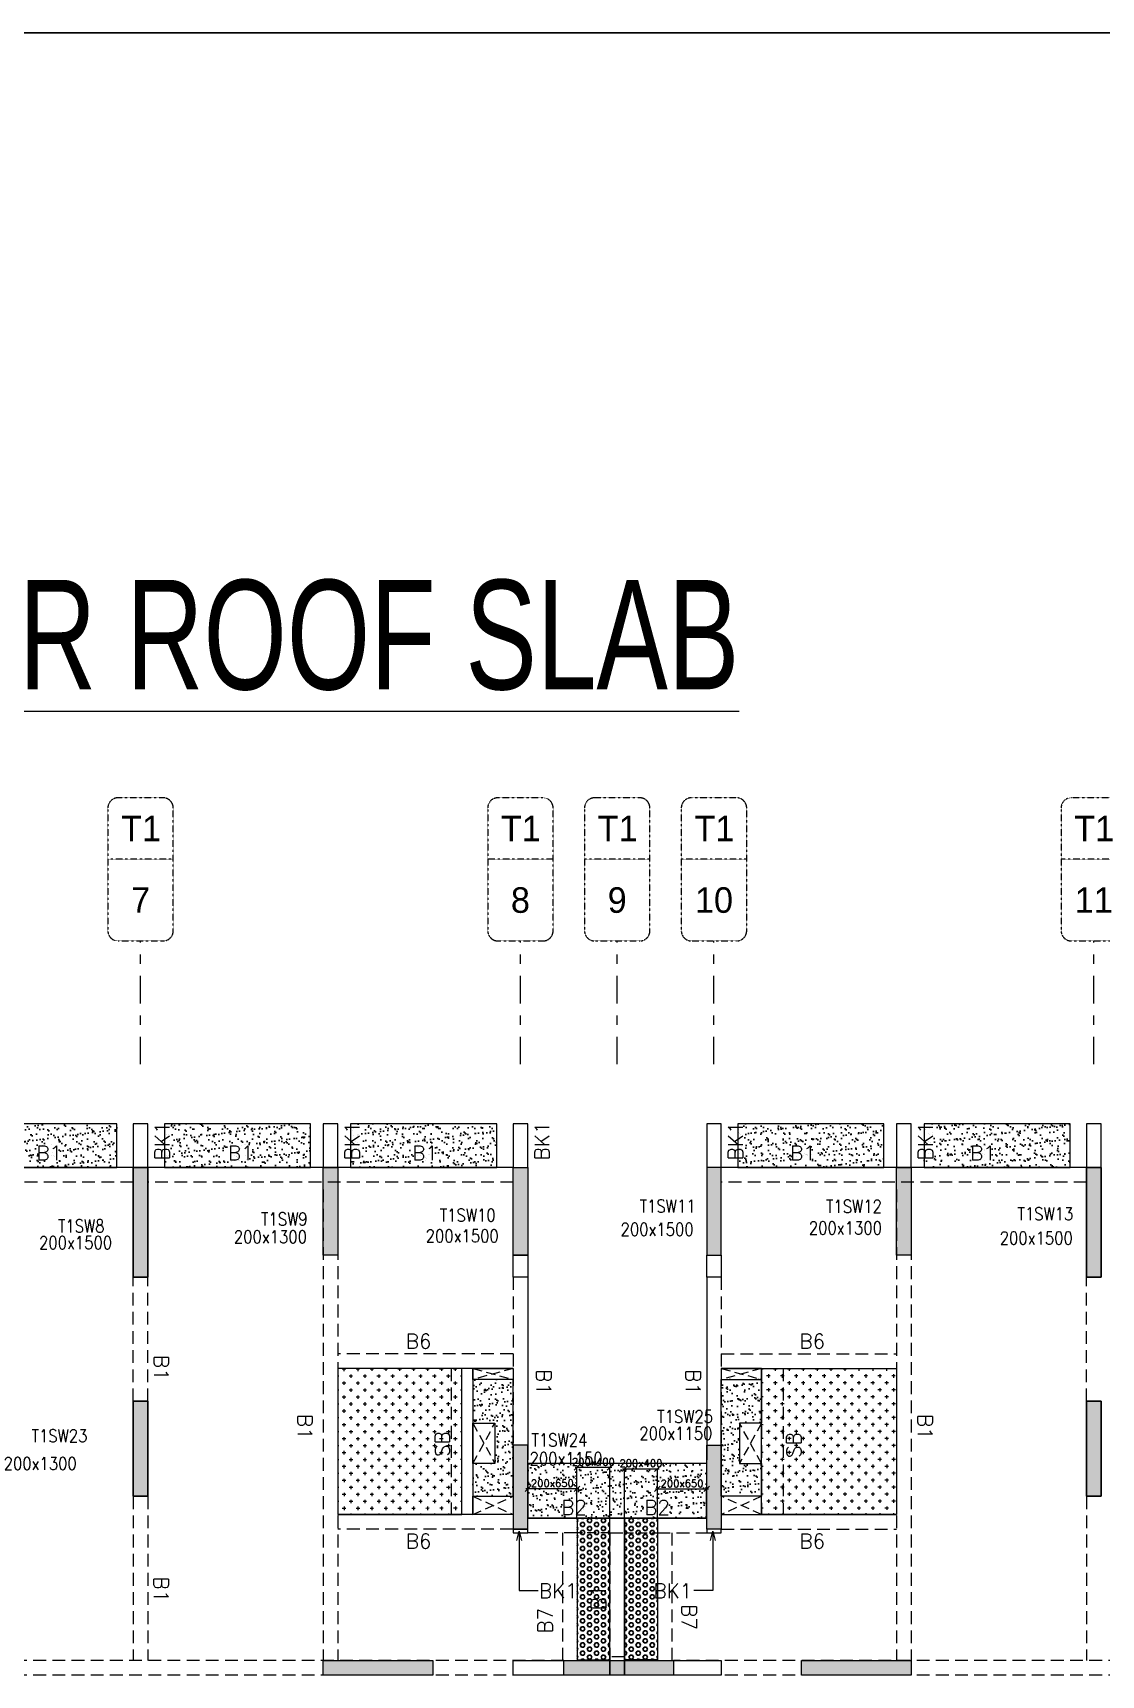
# Model space of a CAD drawing. Header units: millimetres. Extents: x 1078357 to 2594950, y -5122486 to -4636555.
# Drawn here: x 1247072 to 1261697, y -4659484 to -4636994 of the extents above; entities that cross this region are included whole.
import ezdxf
from ezdxf.enums import TextEntityAlignment as Align

# ---------------------------------------------------------------- set-up
doc = ezdxf.new("R2010")
doc.units = ezdxf.units.MM
doc.header["$PDMODE"] = 35
for name, pattern in [('CONTINOUS', [0]), ('DGN STYLE 7', [8.34, 3.75, -1.67, 1.25, -1.67]), ('HIDDEN', [0.375, 0.25, -0.125]), ('New Retail block$0$CONTINOUS', [0])]:
    doc.linetypes.add(name, pattern=pattern)
doc.layers.get('0').update_dxf_attribs({"lineweight": 0})
doc.layers.get('Defpoints').update_dxf_attribs({"lineweight": 0})
for name, color, linetype in [('B-200x325', 201, 'HIDDEN'), ('B-200x400', 44, 'HIDDEN'), ('DROP SLAB', 8, 'Continuous'), ('NON STR. RCC WALL', 6, 'Continuous'), ('S TEXT', 7, 'Continuous'), ('S-BEAM', 3, 'HIDDEN'), ('S-BEAM NO.', 6, 'Continuous'), ('S-COLUMN', 1, 'Continuous'), ('S-COLUMN_START', 4, 'Continuous'), ('S-CUTOUT', 8, 'HIDDEN'), ('S-SLAB-PROJECTION', 54, 'New Retail block$0$CONTINOUS'), ('SLAB FOLD', 8, 'Continuous')]:
    doc.layers.add(name, color=color, linetype=linetype)
for name, color, linetype, lineweight in [('Boundary', 40, 'Continuous', 30), ('COL. NO.', 30, 'Continuous', 25), ('COL. SIZE', 7, 'Continuous', 25), ('DIM', 9, 'Continuous', 25), ('GRID LINE', 8, 'Continuous', 0), ('GRID NO', 8, 'DGN STYLE 7', 13), ('HATCH', 8, 'Continuous', 30)]:
    doc.layers.add(name, color=color, linetype=linetype, lineweight=lineweight)
doc.styles.add('Roman', font='romans')
doc.styles.add('ROMANS', font='romans.shx', dxfattribs={"width": 0.85})
doc.styles.add('SANSSERIF', font='sas_____.pfb')
doc.styles.get("Standard").update_dxf_attribs({"font": 'Adani Regular.ttf', "height": 500})
doc.dimstyles.new('HARESH', dxfattribs={"dimtxt": 150, "dimasz": 75, "dimexe": 0, "dimexo": 0, "dimgap": 25, "dimtad": 1, "dimdec": 0, "dimdsep": 46, "dimtxsty": 'Roman', "dimblk": 'OBLIQUE', "dimcen": 225, "dimdle": 25, "dimclrd": 2, "dimclre": 2, "dimclrt": 7, "dimadec": 8, "dimazin": 1, "dimtfac": 1, "dimtdec": 0, "dimtmove": 0, "dimatfit": 0, "dimfxl": 1, "dimlwd": -1, "dimlwe": -1, "dimarcsym": 0})
pattern_1 = [(180.03079016, (-2034220.15, 9385172.05), (-95.1987999, -95.3011726), [47.625, -142.875]), (270.03079016, (-2034243.98, 9385195.85), (95.3011726, -95.1987999), [47.625, -142.875])]
pattern_2 = [(180, (1232896.74, -4470529.36), (-7e-15, -54.992613), [31.75, -63.5]), (300, (1232896.74, -4470529.36), (47.625, 27.496307), [31.75, -63.5]), (240, (1232864.99, -4470529.36), (47.625, -27.496307), [31.75, -63.5])]

# ---------------------------------------------------------------- blocks, each defined once
blk = doc.blocks.new('_Oblique')
at = {"color": 0, "linetype": 'ByBlock', "lineweight": -2}
blk.add_line((-0.5, -0.5), (0.5, 0.5), dxfattribs=at)
blk = doc.blocks.new('*D1101')
at = {"layer": 'Defpoints', "color": 0, "ltscale": 700, "transparency": 16777216}
for p in [(1254521, -4656639), (1254521, -4657334, 0), (1254971, -4657334, 0)]:
    blk.add_point(p, dxfattribs=at)
at = {"layer": 'DIM', "color": 2, "ltscale": 700, "transparency": 16777216}
for p, q in [((1254996, -4656639), (1254496, -4656639)), ((1254521, -4657334), (1254521, -4656639)), ((1254971, -4657334), (1254971, -4656639))]:
    blk.add_line(p, q, dxfattribs=at)
at = {"layer": 'DIM', "color": 2, "ltscale": 700, "transparency": 16777216, "xscale": 75, "yscale": 75, "zscale": 75, "rotation": 180}
blk.add_blockref('_Oblique', (1254521, -4656639), dxfattribs=at)
at = {"layer": 'DIM', "color": 2, "ltscale": 700, "transparency": 16777216, "xscale": 75, "yscale": 75, "zscale": 75}
blk.add_blockref('_Oblique', (1254971, -4656639), dxfattribs=at)
at = {"layer": 'DIM', "color": 7, "ltscale": 700, "transparency": 16777216, "insert": (1254746, -4656564), "char_height": 150, "attachment_point": 5, "style": 'Roman'}
blk.add_mtext('{\\H0.666667x;200x400}', dxfattribs=at)
blk = doc.blocks.new('*D1102')
at = {"layer": 'Defpoints', "color": 0, "ltscale": 700, "transparency": 16777216}
for p in [(1253847, -4656932), (1253847, -4657334, 0), (1254521, -4657334, 0)]:
    blk.add_point(p, dxfattribs=at)
at = {"layer": 'DIM', "color": 2, "ltscale": 700, "transparency": 16777216}
for p, q in [((1254546, -4656932), (1253822, -4656932)), ((1253847, -4657334), (1253847, -4656932)), ((1254521, -4657334), (1254521, -4656932))]:
    blk.add_line(p, q, dxfattribs=at)
at = {"layer": 'DIM', "color": 2, "ltscale": 700, "transparency": 16777216, "xscale": 75, "yscale": 75, "zscale": 75, "rotation": 180}
blk.add_blockref('_Oblique', (1253847, -4656932), dxfattribs=at)
at = {"layer": 'DIM', "color": 2, "ltscale": 700, "transparency": 16777216, "xscale": 75, "yscale": 75, "zscale": 75}
blk.add_blockref('_Oblique', (1254521, -4656932), dxfattribs=at)
at = {"layer": 'DIM', "color": 7, "ltscale": 700, "transparency": 16777216, "insert": (1254184, -4656857), "char_height": 150, "attachment_point": 5, "style": 'Roman'}
blk.add_mtext('{\\H0.666667x;200x650}', dxfattribs=at)
blk = doc.blocks.new('*D1103')
at = {"layer": 'Defpoints', "color": 0, "ltscale": 700, "transparency": 16777216}
for p in [(1255621, -4656658), (1255171, -4657334, 0), (1255621, -4657334, 0)]:
    blk.add_point(p, dxfattribs=at)
at = {"layer": 'DIM', "color": 2, "ltscale": 700, "transparency": 16777216}
for p, q in [((1255146, -4656658), (1255646, -4656658)), ((1255171, -4657334), (1255171, -4656658)), ((1255621, -4657334), (1255621, -4656658))]:
    blk.add_line(p, q, dxfattribs=at)
at = {"layer": 'DIM', "color": 2, "ltscale": 700, "transparency": 16777216, "xscale": 75, "yscale": 75, "zscale": 75, "rotation": 180}
blk.add_blockref('_Oblique', (1255171, -4656658), dxfattribs=at)
at = {"layer": 'DIM', "color": 2, "ltscale": 700, "transparency": 16777216, "xscale": 75, "yscale": 75, "zscale": 75}
blk.add_blockref('_Oblique', (1255621, -4656658), dxfattribs=at)
at = {"layer": 'DIM', "color": 7, "ltscale": 700, "transparency": 16777216, "insert": (1255396, -4656583), "char_height": 150, "attachment_point": 5, "style": 'Roman'}
blk.add_mtext('{\\H0.666667x;200x400}', dxfattribs=at)
blk = doc.blocks.new('*D1104')
at = {"layer": 'Defpoints', "color": 0, "ltscale": 700, "transparency": 16777216}
for p in [(1256296, -4656934), (1255621, -4657334, 0), (1256296, -4657334, 0)]:
    blk.add_point(p, dxfattribs=at)
at = {"layer": 'DIM', "color": 2, "ltscale": 700, "transparency": 16777216}
for p, q in [((1255596, -4656934), (1256321, -4656934)), ((1255621, -4657334), (1255621, -4656934)), ((1256296, -4657334), (1256296, -4656934))]:
    blk.add_line(p, q, dxfattribs=at)
at = {"layer": 'DIM', "color": 2, "ltscale": 700, "transparency": 16777216, "xscale": 75, "yscale": 75, "zscale": 75, "rotation": 180}
blk.add_blockref('_Oblique', (1255621, -4656934), dxfattribs=at)
at = {"layer": 'DIM', "color": 2, "ltscale": 700, "transparency": 16777216, "xscale": 75, "yscale": 75, "zscale": 75}
blk.add_blockref('_Oblique', (1256296, -4656934), dxfattribs=at)
at = {"layer": 'DIM', "color": 7, "ltscale": 700, "transparency": 16777216, "insert": (1255959, -4656859), "char_height": 150, "attachment_point": 5, "style": 'Roman'}
blk.add_mtext('{\\H0.666667x;200x650}', dxfattribs=at)
blk = doc.blocks.new('Tower grid nomenclature-ex')
at = {"layer": 'GRID NO'}
blk.add_lwpolyline([(-1250, -600), (1750, -600, 0.414214), (2000, -350), (2000, 750, 0.414214), (1750, 1000), (-1250, 1000, 0.414214), (-1500, 750), (-1500, -350, 0.414214)], format="xyb", close=True, dxfattribs=at)
blk.add_lwpolyline([(0, 1000), (0, -600)], dxfattribs=at)
at = {"layer": 'GRID NO', "flags": 8}
for p in [(-1235, 400), (1788, 400)]:
    blk.add_attdef('GRID', text='', height=625, dxfattribs=at).set_placement(p, align=Align.MIDDLE_CENTER)

msp = doc.modelspace()

# ---------------------------------------------------------------- hatches: boundary and pattern name
at = {"layer": 'DROP SLAB'}
h = msp.add_hatch(dxfattribs=at)
h.set_pattern_fill('CROSS', color=8, scale=15, angle=0.03079)
h.set_pattern_definition(pattern_1)
h.paths.add_polyline_path([(1252946.5, -4655284.7), (1251246.6, -4655284.7), (1251246.6, -4657284.4), (1252946.5, -4657284.4)])
h = msp.add_hatch(dxfattribs=at)
h.set_pattern_fill('CROSS', color=8, scale=15, angle=179.96921)
h.set_pattern_definition(pattern_1)
h.paths.add_polyline_path([(1257046.6, -4655284.6), (1258896.6, -4655284.6), (1258896.6, -4657284.4), (1257046.6, -4657284.4)])
at = {"layer": 'HATCH'}
h = msp.add_hatch(dxfattribs=at)
h.set_pattern_fill('AR-SAND', color=8, scale=3, angle=179.97015)
h.set_pattern_definition([(37.4701541, (-1612586.65, 9335035.87), (-4.7236114, 146.8264517), [0, -115.824, 0, -129.54, 0, -123.825]), (7.4701541, (-1612586.65, 9335035.87), (134.9689868, 214.9772528), [0, -62.484, 0, -104.394, 0, -40.005]), (327.4701541, (-1612680.38, 9335035.92), (237.2979035, 0.3075449), [0, -38.1, 0, -137.16, 0, -179.07]), (317.4701541, (-1612680.38, 9335035.92), (229.1017424, 66.759465), [0, -19.05, 0, -89.916, 0, -102.87])])
h.paths.add_polyline_path([(1248221.9, -4651934.4), (1246221.9, -4651934.4), (1246221.9, -4652534.4), (1248221.9, -4652534.4)])
h = msp.add_hatch(dxfattribs=at)
h.set_pattern_fill('AR-SAND', color=8, scale=3, angle=179.97015)
h.set_pattern_definition([(37.4701541, (-1615236.65, 9335035.87), (-4.7236114, 146.8264517), [0, -115.824, 0, -129.54, 0, -123.825]), (7.4701541, (-1615236.65, 9335035.87), (134.9689868, 214.9772528), [0, -62.484, 0, -104.394, 0, -40.005]), (327.4701541, (-1615330.38, 9335035.92), (237.2979035, 0.3075449), [0, -38.1, 0, -137.16, 0, -179.07]), (317.4701541, (-1615330.38, 9335035.92), (229.1017424, 66.759465), [0, -19.05, 0, -89.916, 0, -102.87])])
h.paths.add_polyline_path([(1250871.9, -4651934.4), (1248871.9, -4651934.4), (1248871.9, -4652534.4), (1250871.9, -4652534.4)])
h = msp.add_hatch(dxfattribs=at)
h.set_pattern_fill('AR-SAND', color=8, scale=3, angle=179.97015)
h.set_pattern_definition([(37.4701541, (-1617786.65, 9335035.87), (-4.7236114, 146.8264517), [0, -115.824, 0, -129.54, 0, -123.825]), (7.4701541, (-1617786.65, 9335035.87), (134.9689868, 214.9772528), [0, -62.484, 0, -104.394, 0, -40.005]), (327.4701541, (-1617880.38, 9335035.92), (237.2979035, 0.3075449), [0, -38.1, 0, -137.16, 0, -179.07]), (317.4701541, (-1617880.38, 9335035.92), (229.1017424, 66.759465), [0, -19.05, 0, -89.916, 0, -102.87])])
h.paths.add_polyline_path([(1253421.9, -4651934.4), (1251421.9, -4651934.4), (1251421.9, -4652534.4), (1253421.9, -4652534.4)])
h = msp.add_hatch(dxfattribs=at)
h.set_pattern_fill('AR-SAND', color=8, scale=3, angle=179.97015)
h.set_pattern_definition([(37.4701541, (-1623086.65, 9335035.87), (-4.7236114, 146.8264517), [0, -115.824, 0, -129.54, 0, -123.825]), (7.4701541, (-1623086.65, 9335035.87), (134.9689868, 214.9772528), [0, -62.484, 0, -104.394, 0, -40.005]), (327.4701541, (-1623180.38, 9335035.92), (237.2979035, 0.3075449), [0, -38.1, 0, -137.16, 0, -179.07]), (317.4701541, (-1623180.38, 9335035.92), (229.1017424, 66.759465), [0, -19.05, 0, -89.916, 0, -102.87])])
h.paths.add_polyline_path([(1258721.9, -4651934.4), (1256721.9, -4651934.4), (1256721.9, -4652534.4), (1258721.9, -4652534.4)])
h = msp.add_hatch(dxfattribs=at)
h.set_pattern_fill('AR-SAND', color=8, scale=3, angle=179.97015)
h.set_pattern_definition([(37.4701541, (-1625636.65, 9335035.87), (-4.7236114, 146.8264517), [0, -115.824, 0, -129.54, 0, -123.825]), (7.4701541, (-1625636.65, 9335035.87), (134.9689868, 214.9772528), [0, -62.484, 0, -104.394, 0, -40.005]), (327.4701541, (-1625730.38, 9335035.92), (237.2979035, 0.3075449), [0, -38.1, 0, -137.16, 0, -179.07]), (317.4701541, (-1625730.38, 9335035.92), (229.1017424, 66.759465), [0, -19.05, 0, -89.916, 0, -102.87])])
h.paths.add_polyline_path([(1261271.9, -4651934.4), (1259271.9, -4651934.4), (1259271.9, -4652534.4), (1261271.9, -4652534.4)])
h = msp.add_hatch(dxfattribs=at)
h.set_pattern_fill('AR-SAND', color=8, scale=3, angle=0.02985)
h.set_pattern_definition([(37.47015413, (-3778387.02, 18703074.26), (-4.72361136, 146.8264517), [0, -115.824, 0, -129.54, 0, -123.825]), (7.4701541, (-3778387.02, 18703074.26), (134.9689868, 214.9772528), [0, -62.484, 0, -104.394, 0, -40.005]), (327.4701541, (-3778480.74, 18703074.31), (237.2979035, 0.3075449), [0, -38.1, 0, -137.16, 0, -179.07]), (317.4701541, (-3778480.74, 18703074.3), (229.1017424, 66.759465), [0, -19.05, 0, -89.916, 0, -102.87])])
h.paths.add_polyline_path([(1253646, -4655434.4), (1253096, -4655434.4), (1253096, -4656034.4), (1253396, -4656034.4), (1253396, -4656584.4), (1253096, -4656584.3), (1253096, -4657034.4), (1253646, -4657034.4)])
h = msp.add_hatch(dxfattribs=at)
h.set_pattern_fill('AR-SAND', color=8, scale=3, angle=179.97015)
h.set_pattern_definition([(37.47015413, (-3778386.24, 18703074.19), (-4.72361136, 146.8264517), [0, -115.824, 0, -129.54, 0, -123.825]), (7.4701541, (-3778386.24, 18703074.19), (134.9689868, 214.9772528), [0, -62.484, 0, -104.394, 0, -40.005]), (327.4701541, (-3778479.97, 18703074.24), (237.2979035, 0.3075449), [0, -38.1, 0, -137.16, 0, -179.07]), (317.4701541, (-3778479.97, 18703074.24), (229.1017424, 66.759465), [0, -19.05, 0, -89.916, 0, -102.87])])
h.paths.add_polyline_path([(1256496.7, -4655434.4), (1257046.7, -4655434.4), (1257046.7, -4656034.5), (1256746.7, -4656034.5), (1256746.7, -4656584.4), (1257046.7, -4656584.4), (1257046.7, -4657034.4), (1256496.7, -4657034.4)])
h = msp.add_hatch(dxfattribs=at)
h.set_pattern_fill('AR-SAND', color=8, scale=3, angle=179.97015)
h.set_pattern_definition([(37.4701541, (-2715011.37, 14019055.06), (-4.72361136, 146.8264517), [0, -115.824, 0, -129.54, 0, -123.825]), (7.4701541, (-2715011.37, 14019055.06), (134.9689868, 214.9772528), [0, -62.484, 0, -104.394, 0, -40.005]), (327.4701541, (-2715105.1, 14019055.11), (237.2979035, 0.3075449), [0, -38.1, 0, -137.16, 0, -179.07]), (317.4701541, (-2715105.1, 14019055.1), (229.1017424, 66.759465), [0, -19.05, 0, -89.916, 0, -102.87])])
h.paths.add_polyline_path([(1256296.6, -4656584.3), (1253846.6, -4656584.3), (1253846.9, -4657334.3), (1256296.9, -4657334.3)])
h = msp.add_hatch(dxfattribs=at)
h.set_pattern_fill('AR-SAND', color=8, scale=3, angle=179.97015)
h.set_pattern_definition([(37.4701541, (-2715011.69, 14019055.07), (-4.72361136, 146.8264517), [0, -115.824, 0, -129.54, 0, -123.825]), (7.4701541, (-2715011.7, 14019055.07), (134.9689868, 214.9772528), [0, -62.484, 0, -104.394, 0, -40.005]), (327.4701541, (-2715105.42, 14019055.12), (237.2979035, 0.3075449), [0, -38.1, 0, -137.16, 0, -179.07]), (317.4701541, (-2715105.42, 14019055.12), (229.1017424, 66.759465), [0, -19.05, 0, -89.916, 0, -102.87])])
h.paths.add_polyline_path([(1256296.6, -4656584.3), (1253846.6, -4656584.3), (1253846.6, -4657334.4), (1256296.6, -4657334.4)])
at = {"layer": 'HATCH', "ltscale": 1000}
h = msp.add_hatch(dxfattribs=at)
h.set_pattern_fill('HEX', color=8, scale=10, angle=180)
h.set_pattern_definition(pattern_2)
h.paths.add_polyline_path([(1254971.7, -4659273.8), (1254521.7, -4659273.8), (1254521.7, -4657334.4), (1254971.7, -4657334.4)])
h = msp.add_hatch(dxfattribs=at)
h.set_pattern_fill('HEX', color=8, scale=10, angle=180)
h.set_pattern_definition(pattern_2)
h.paths.add_polyline_path([(1255172.1, -4659273.8), (1255622.1, -4659273.8), (1255622.1, -4657334.4), (1255172.1, -4657334.4)])
at = {"layer": 'S-COLUMN', "lineweight": 25, "extrusion": (1.00316e-06, 1.91639e-11, 1)}
h = msp.add_hatch(color=1, dxfattribs=at)
h.dxf.hatch_style = 1
h.paths.add_polyline_path([(1248646.7, -4652534.4), (1248446.7, -4652534.4), (1248446.7, -4654034.4), (1248646.7, -4654034.4)])
at = {"layer": 'S-COLUMN', "lineweight": 25, "extrusion": (-1.00316e-06, 2.11765e-11, 1)}
h = msp.add_hatch(color=1, dxfattribs=at)
h.dxf.hatch_style = 1
h.paths.add_polyline_path([(1248446.7, -4652534.4), (1248646.7, -4652534.4), (1248646.7, -4654034.4), (1248446.7, -4654034.4)])
at = {"layer": 'S-COLUMN', "lineweight": 25}
h = msp.add_hatch(color=1, dxfattribs=at)
h.dxf.hatch_style = 1
h.paths.add_polyline_path([(1251046.7, -4653734.4), (1251246.7, -4653734.4), (1251246.7, -4652534.4), (1251046.7, -4652534.4)])
at = {"layer": 'S-COLUMN', "lineweight": 25, "extrusion": (-1.00316e-06, 2.11765e-11, 1)}
h = msp.add_hatch(color=1, dxfattribs=at)
h.dxf.hatch_style = 1
h.paths.add_polyline_path([(1253646.7, -4652534.4), (1253846.7, -4652534.4), (1253846.7, -4653734.4), (1253646.7, -4653734.4)])
at = {"layer": 'S-COLUMN', "lineweight": 25, "extrusion": (1.00316e-06, 1.91639e-11, 1)}
h = msp.add_hatch(color=1, dxfattribs=at)
h.dxf.hatch_style = 1
h.paths.add_polyline_path([(1256496.7, -4652534.4), (1256296.7, -4652534.4), (1256296.7, -4653734.4), (1256496.7, -4653734.4)])
at = {"layer": 'S-COLUMN', "lineweight": 25}
h = msp.add_hatch(color=1, dxfattribs=at)
h.dxf.hatch_style = 1
h.paths.add_polyline_path([(1258896.7, -4653734.4), (1259096.7, -4653734.4), (1259096.7, -4652534.4), (1258896.7, -4652534.4)])
at = {"layer": 'S-COLUMN', "lineweight": 25, "extrusion": (1.00316e-06, 1.91639e-11, 1)}
h = msp.add_hatch(color=1, dxfattribs=at)
h.dxf.hatch_style = 1
h.paths.add_polyline_path([(1261696.7, -4652534.4), (1261496.7, -4652534.4), (1261496.7, -4654034.4), (1261696.7, -4654034.4)])
at = {"layer": 'S-COLUMN', "lineweight": 25, "extrusion": (-1.00316e-06, 2.11765e-11, 1)}
h = msp.add_hatch(color=1, dxfattribs=at)
h.dxf.hatch_style = 1
h.paths.add_polyline_path([(1261496.7, -4652534.4), (1261696.7, -4652534.4), (1261696.7, -4654034.4), (1261496.7, -4654034.4)])
at = {"layer": 'S-COLUMN', "lineweight": 25, "extrusion": (1.00316e-06, 1.91639e-11, 1)}
h = msp.add_hatch(color=1, dxfattribs=at)
h.dxf.hatch_style = 1
h.paths.add_polyline_path([(1248646.7, -4657034.4), (1248446.7, -4657034.4), (1248446.7, -4655734.4), (1248646.7, -4655734.4)])
at = {"layer": 'S-COLUMN', "lineweight": 25, "extrusion": (-1.00316e-06, 2.11765e-11, 1)}
h = msp.add_hatch(color=1, dxfattribs=at)
h.dxf.hatch_style = 1
h.paths.add_polyline_path([(1248446.7, -4657034.4), (1248646.7, -4657034.4), (1248646.7, -4655734.4), (1248446.7, -4655734.4)])
at = {"layer": 'S-COLUMN', "lineweight": 25, "extrusion": (1.00316e-06, 1.91639e-11, 1)}
h = msp.add_hatch(color=1, dxfattribs=at)
h.dxf.hatch_style = 1
h.paths.add_polyline_path([(1261696.7, -4657034.4), (1261496.7, -4657034.4), (1261496.7, -4655734.4), (1261696.7, -4655734.4)])
at = {"layer": 'S-COLUMN', "lineweight": 25, "extrusion": (-1.00316e-06, 2.11765e-11, 1)}
h = msp.add_hatch(color=1, dxfattribs=at)
h.dxf.hatch_style = 1
h.paths.add_polyline_path([(1261496.7, -4657034.4), (1261696.7, -4657034.4), (1261696.7, -4655734.4), (1261496.7, -4655734.4)])
h = msp.add_hatch(color=1, dxfattribs=at)
h.dxf.hatch_style = 1
h.paths.add_polyline_path([(1253646.7, -4657484.4), (1253846.7, -4657484.4), (1253846.7, -4656334.4), (1253646.7, -4656334.4)])
at = {"layer": 'S-COLUMN', "lineweight": 25, "extrusion": (1.00316e-06, 1.91639e-11, 1)}
h = msp.add_hatch(color=1, dxfattribs=at)
h.dxf.hatch_style = 1
h.paths.add_polyline_path([(1256496.7, -4657484.4), (1256296.7, -4657484.4), (1256296.7, -4656334.4), (1256496.7, -4656334.4)])
at = {"layer": 'S-COLUMN', "lineweight": 25}
h = msp.add_hatch(color=1, dxfattribs=at)
h.dxf.hatch_style = 1
h.paths.add_polyline_path([(1251046.7, -4659284.4), (1252546.7, -4659284.4), (1252546.7, -4659484.4), (1251046.7, -4659484.4)])
h = msp.add_hatch(color=1, dxfattribs=at)
h.dxf.hatch_style = 1
h.paths.add_polyline_path([(1257596.7, -4659284.4), (1259096.7, -4659284.4), (1259096.7, -4659484.4), (1257596.7, -4659484.4)])
at = {"layer": 'S-COLUMN_START', "lineweight": 25}
h = msp.add_hatch(color=256, dxfattribs=at)
h.dxf.hatch_style = 1
h.paths.add_polyline_path([(1255840.3, -4659284.4), (1255840.3, -4659484.4), (1254340.3, -4659484.4), (1254340.3, -4659284.4)])

# ---------------------------------------------------------------- linework, layer by layer
at = {"layer": 'B-200x400', "linetype": 'Continuous', "ltscale": 500}
for p, q in [((1254971.4, -4657334.3, 0), (1254521.3, -4657334.3, 0)), ((1255621.5, -4657334.3, 0), (1255171.4, -4657334.3, 0))]:
    msp.add_line(p, q, dxfattribs=at)
at = {"layer": 'B-200x400', "linetype": 'HIDDEN', "ltscale": 500}
for p, q in [((1254971.4, -4657534.3, 0), (1254521.3, -4657534.3, 0)), ((1255171.4, -4657534.3, 0), (1255621.5, -4657534.3, 0))]:
    msp.add_line(p, q, dxfattribs=at)
at = {"layer": 'Boundary', "ltscale": 700, "elevation": 0}
msp.add_lwpolyline([(1220842.9, -4636994.1), (1327544.7, -4636994.1), (1327544.7, -4684348.8), (1220842.9, -4684348.8)], close=True, dxfattribs=at)
at = {"layer": 'DROP SLAB', "color": 3, "linetype": 'CONTINOUS', "ltscale": 500, "elevation": 0}
for points in [[(1252946.5, -4655284.7), (1251246.6, -4655284.7), (1251246.6, -4657284.4), (1252946.5, -4657284.4)], [(1253096.3, -4655284.7), (1253646.3, -4655284.7), (1253646.3, -4655434.4), (1253096.3, -4655434.4)], [(1257046.7, -4655284.7), (1256496.7, -4655284.7), (1256496.7, -4655434.4), (1257046.7, -4655434.4)], [(1257046.6, -4655284.6), (1258896.6, -4655284.6), (1258896.6, -4657284.4), (1257046.6, -4657284.4)], [(1253096.6, -4656034.4), (1253396.6, -4656034.4), (1253396.6, -4656584.4), (1253096.6, -4656584.4)], [(1257046.7, -4656034.4), (1256746.7, -4656034.4), (1256746.7, -4656584.4), (1257046.7, -4656584.4)], [(1253096.8, -4657034.4), (1253646.6, -4657034.4), (1253646.6, -4657284.5), (1253096.8, -4657284.5)], [(1257046.7, -4657034.4), (1256496.9, -4657034.4), (1256496.9, -4657284.5), (1257046.7, -4657284.5)]]:
    msp.add_lwpolyline(points, close=True, dxfattribs=at)
at = {"layer": 'GRID LINE', "linetype": 'DGN STYLE 7', "ltscale": 100, "elevation": 0}
for points in [[(1248546.7, -4651118.7), (1248546.7, -4649429.8)], [(1253746.7, -4651118.7), (1253746.7, -4649429.8)], [(1255071.7, -4651118.7), (1255071.7, -4649429.8)], [(1256396.7, -4651118.7), (1256396.7, -4649429.8)], [(1261596.7, -4651118.7), (1261596.7, -4649429.8)]]:
    msp.add_lwpolyline(points, dxfattribs=at)
at = {"layer": 'NON STR. RCC WALL', "elevation": 0}
for points in [[(1253846.6, -4653734.4), (1253846.6, -4654034.4), (1253646.7, -4654034.4), (1253646.7, -4653734.4)], [(1256496.6, -4653734.4), (1256496.6, -4654034.4), (1256296.7, -4654034.4), (1256296.7, -4653734.4)], [(1254971.7, -4657334.4), (1255171.7, -4657334.4), (1255171.7, -4659484.4), (1254971.7, -4659484.4)], [(1253646.7, -4659284.4), (1254971.7, -4659284.4), (1254971.7, -4659484.3), (1253646.7, -4659484.3)], [(1255171.7, -4659284.4), (1256496.7, -4659284.4), (1256496.7, -4659484.4), (1255171.7, -4659484.4)]]:
    msp.add_lwpolyline(points, close=True, dxfattribs=at)
at = {"layer": 'S-BEAM', "linetype": 'CONTINOUS', "ltscale": 700}
for p, q in [((1248646.6, -4651934.3, 0), (1248446.6, -4651934.3, 0)), ((1248446.6, -4651934.3, 0), (1248446.6, -4652534.3, 0)), ((1248646.6, -4652534.3, 0), (1248646.6, -4651934.3, 0)), ((1251246.6, -4651934.4, 0), (1251046.6, -4651934.4, 0)), ((1251046.6, -4651934.4, 0), (1251046.6, -4652534.4, 0)), ((1251246.6, -4652534.4, 0), (1251246.6, -4651934.4, 0)), ((1253846.6, -4651934.3, 0), (1253646.6, -4651934.3, 0)), ((1253646.6, -4651934.3, 0), (1253646.6, -4652534.3, 0)), ((1253846.6, -4652534.3, 0), (1253846.6, -4651934.3, 0)), ((1256496.6, -4651934.4, 0), (1256296.6, -4651934.4, 0)), ((1256296.6, -4651934.4, 0), (1256296.6, -4652534.4, 0)), ((1256496.6, -4652534.4, 0), (1256496.6, -4651934.4, 0)), ((1259096.6, -4651934.4, 0), (1258896.6, -4651934.4, 0)), ((1258896.6, -4651934.4, 0), (1258896.6, -4652534.4, 0)), ((1259096.6, -4652534.4, 0), (1259096.6, -4651934.4, 0)), ((1261696.6, -4651934.4, 0), (1261496.6, -4651934.4, 0)), ((1261496.6, -4651934.4, 0), (1261496.6, -4652534.4, 0)), ((1261696.6, -4652534.4, 0), (1261696.6, -4651934.4, 0)), ((1248446.9, -4652534.4, 0), (1243446.9, -4652534.4, 0)), ((1253646.9, -4652534.4, 0), (1248646.9, -4652534.4, 0)), ((1261496.9, -4652534.4, 0), (1256496.9, -4652534.4, 0)), ((1253846.9, -4654034.3, 0), (1253846.9, -4656534.4, 0)), ((1256296.9, -4654034.3, 0), (1256296.9, -4656534.4, 0)), ((1254521.3, -4657334.3, 0), (1253846.6, -4657334.4, 0)), ((1256296.9, -4657334.3, 0), (1253846.9, -4657334.3, 0)), ((1255621.6, -4657334.4, 0), (1256296.8, -4657334.4, 0))]:
    msp.add_line(p, q, dxfattribs=at)
at = {"layer": 'S-BEAM', "linetype": 'HIDDEN', "ltscale": 700}
for p, q in [((1248446.9, -4652734.4, 0), (1243446.9, -4652734.4, 0)), ((1253646.9, -4652734.4, 0), (1248646.9, -4652734.4, 0)), ((1261496.9, -4652734.4, 0), (1256496.9, -4652734.4, 0)), ((1251046.9, -4652834.4, 0), (1251046.9, -4659284.3, 0)), ((1251246.9, -4652834.4, 0), (1251246.9, -4659284.3, 0)), ((1258896.9, -4652834.4, 0), (1258896.9, -4659284.3, 0)), ((1259096.9, -4652834.4, 0), (1259096.9, -4659284.3, 0)), ((1248446.9, -4655734.3, 0), (1248446.9, -4654034.3, 0)), ((1248646.9, -4655734.3, 0), (1248646.9, -4654034.3, 0)), ((1253646.9, -4654034.3, 0), (1253646.9, -4656534.4, 0)), ((1256496.9, -4654034.3, 0), (1256496.9, -4656534.4, 0)), ((1261496.9, -4655734.3, 0), (1261496.9, -4654034.3, 0)), ((1252796.3, -4655284.7, 0), (1252796.3, -4657284.5, 0)), ((1257045.4, -4655284.9, 0), (1257045.4, -4657284.7, 0)), ((1257345.4, -4655284.9, 0), (1257345.4, -4657284.7, 0)), ((1248446.9, -4657034.4, 0), (1248446.9, -4659284.3, 0)), ((1248646.9, -4657034.4, 0), (1248646.9, -4659284.3, 0)), ((1261496.9, -4657034.4, 0), (1261496.9, -4659284.3, 0)), ((1254521.3, -4657534.3, 0), (1253846.6, -4657534.4, 0)), ((1254971.9, -4657534.3, 0), (1254971.9, -4659284.3, 0)), ((1255171.9, -4657534.3, 0), (1255171.9, -4659284.3, 0)), ((1255621.7, -4657534.4, 0), (1256296.6, -4657534.4, 0)), ((1254340.3, -4659284.3, 0), (1243446.9, -4659284.3, 0)), ((1266696.9, -4659284.3, 0), (1255840.3, -4659284.3, 0)), ((1254340.3, -4659484.3, 0), (1243446.9, -4659484.3, 0)), ((1266696.9, -4659484.3, 0), (1255840.3, -4659484.3, 0))]:
    msp.add_line(p, q, dxfattribs=at)
at = {"layer": 'S-BEAM', "ltscale": 700}
for p, q in [((1253646.6, -4655084.7, 0), (1251246.6, -4655084.6, 0)), ((1256496.5, -4655084.6, 0), (1258896.5, -4655084.6, 0)), ((1253646.4, -4657484.5, 0), (1251246.6, -4657484.4, 0)), ((1256496.7, -4657484.4, 0), (1258896.5, -4657484.4, 0)), ((1254321.4, -4657534.4, 0), (1254321.4, -4659284.4, 0)), ((1255821.7, -4657534.4, 0), (1255821.7, -4659284.4, 0))]:
    msp.add_line(p, q, dxfattribs=at)
at = {"layer": 'S-BEAM', "linetype": 'Continuous', "ltscale": 700}
for p, q in [((1253646.6, -4655284.7, 0), (1251246.6, -4655284.6, 0)), ((1256496.5, -4655284.6, 0), (1258896.5, -4655284.6, 0)), ((1253646.4, -4657284.5, 0), (1251246.6, -4657284.4, 0)), ((1256496.7, -4657284.4, 0), (1258896.5, -4657284.4, 0)), ((1254521.4, -4657534.4, 0), (1254521.4, -4659273.7, 0)), ((1255621.7, -4657534.4, 0), (1255621.7, -4659273.7, 0))]:
    msp.add_line(p, q, dxfattribs=at)
at = {"layer": 'S-BEAM', "linetype": 'ByBlock', "ltscale": 700}
msp.add_line((1253096.3, -4655284.7, 0), (1253096.3, -4657284.5, 0), dxfattribs=at)
at = {"layer": 'S-BEAM', "linetype": 'Continuous', "ltscale": 700, "elevation": 0}
for points in [[(1253846.9, -4657484.4), (1253646.9, -4657484.4), (1253646.9, -4657534.6), (1253846.9, -4657534.6)], [(1256496.9, -4657484.4), (1256296.9, -4657484.4), (1256296.9, -4657534.6), (1256496.9, -4657534.6)]]:
    msp.add_lwpolyline(points, close=True, dxfattribs=at)
at = {"layer": 'S-BEAM', "linetype": 'HIDDEN', "ltscale": 700, "elevation": 0}
msp.add_lwpolyline([(1254971.6, -4657534.6), (1255171.6, -4657534.6), (1255171.6, -4659234.4), (1254971.6, -4659234.4)], close=True, dxfattribs=at)
at = {"layer": 'S-COLUMN', "color": 1, "lineweight": 25, "extrusion": (1.00316e-06, 1.91639e-11, 1)}
for points, elevation in [([(1248646.7, -4652534.4), (1248446.7, -4652534.4), (1248446.7, -4654034.4), (1248646.7, -4654034.4)], 1.2), ([(1256496.7, -4652534.4), (1256296.7, -4652534.4), (1256296.7, -4653734.3), (1256496.7, -4653734.3)], 1.3), ([(1261696.7, -4652534.4), (1261496.7, -4652534.4), (1261496.7, -4654034.4), (1261696.7, -4654034.4)], 1.3), ([(1248646.7, -4657034.4), (1248446.7, -4657034.4), (1248446.7, -4655734.4), (1248646.7, -4655734.4)], 1.3), ([(1261696.7, -4657034.4), (1261496.7, -4657034.4), (1261496.7, -4655734.4), (1261696.7, -4655734.4)], 1.3), ([(1256496.7, -4657484.4), (1256296.7, -4657484.4), (1256296.7, -4656334.4), (1256496.7, -4656334.4)], 1.3)]:
    msp.add_lwpolyline(points, close=True, dxfattribs=dict(at, elevation=elevation))
at = {"layer": 'S-COLUMN', "color": 1, "lineweight": 25, "extrusion": (-1.00316e-06, 2.11765e-11, 1), "elevation": -1.3}
for points in [[(1248446.7, -4652534.4), (1248646.7, -4652534.4), (1248646.7, -4654034.4), (1248446.7, -4654034.4)], [(1253646.7, -4652534.4), (1253846.7, -4652534.4), (1253846.7, -4653734.3), (1253646.7, -4653734.3)], [(1261496.7, -4652534.4), (1261696.7, -4652534.4), (1261696.7, -4654034.4), (1261496.7, -4654034.4)], [(1248446.7, -4657034.4), (1248646.7, -4657034.4), (1248646.7, -4655734.4), (1248446.7, -4655734.4)], [(1261496.7, -4657034.4), (1261696.7, -4657034.4), (1261696.7, -4655734.4), (1261496.7, -4655734.4)], [(1253646.7, -4657484.4), (1253846.7, -4657484.4), (1253846.7, -4656334.4), (1253646.7, -4656334.4)]]:
    msp.add_lwpolyline(points, close=True, dxfattribs=at)
at = {"layer": 'S-COLUMN', "color": 1, "lineweight": 25, "elevation": 0}
for points in [[(1251046.7, -4652534.4), (1251246.7, -4652534.4), (1251246.7, -4653734.5), (1251046.7, -4653734.5)], [(1258896.7, -4652534.4), (1259096.7, -4652534.4), (1259096.7, -4653734.4), (1258896.7, -4653734.4)], [(1251046.7, -4659284.4), (1252546.7, -4659284.4), (1252546.7, -4659484.4), (1251046.7, -4659484.4)], [(1257596.7, -4659284.4), (1259096.7, -4659284.4), (1259096.7, -4659484.4), (1257596.7, -4659484.4)]]:
    msp.add_lwpolyline(points, close=True, dxfattribs=at)
at = {"layer": 'S-COLUMN_START', "lineweight": 25, "elevation": 0}
msp.add_lwpolyline([(1255840.3, -4659284.4), (1255840.3, -4659484.4), (1254340.3, -4659484.4), (1254340.3, -4659284.4)], close=True, dxfattribs=at)
at = {"layer": 'S-CUTOUT', "ltscale": 500}
for p, q in [((1253646.3, -4655284.4, 0), (1253096.3, -4655434.4, 0)), ((1253097.1, -4655284.7, 0), (1253646.3, -4655434.4, 0)), ((1256496.7, -4655284.4, 0), (1257046.7, -4655434.4, 0)), ((1257045.9, -4655284.7, 0), (1256496.7, -4655434.4, 0)), ((1253096.6, -4656034.4, 0), (1253396.6, -4656584.4, 0)), ((1253096.6, -4656584.4, 0), (1253396.6, -4656034.4, 0)), ((1257046.8, -4656034.4, 0), (1256746.7, -4656584.4, 0)), ((1257046.8, -4656584.4, 0), (1256746.7, -4656034.4, 0)), ((1253096.8, -4657034.4, 0), (1253646.6, -4657284.5, 0)), ((1253096.8, -4657284.5, 0), (1253646.8, -4657034.4, 0)), ((1257046.7, -4657284.5, 0), (1256496.7, -4657034.4, 0)), ((1257046.7, -4657034.4, 0), (1256496.9, -4657284.5, 0))]:
    msp.add_line(p, q, dxfattribs=at)
at = {"layer": 'S-SLAB-PROJECTION', "elevation": 0}
for points in [[(1248221.9, -4651934.4), (1246221.9, -4651934.4), (1246221.9, -4652534.4), (1248221.9, -4652534.4)], [(1250871.9, -4651934.4), (1248871.9, -4651934.4), (1248871.9, -4652534.4), (1250871.9, -4652534.4)], [(1253421.9, -4651934.4), (1251421.9, -4651934.4), (1251421.9, -4652534.4), (1253421.9, -4652534.4)], [(1258721.9, -4651934.4), (1256721.9, -4651934.4), (1256721.9, -4652534.4), (1258721.9, -4652534.4)], [(1261271.9, -4651934.4), (1259271.9, -4651934.4), (1259271.9, -4652534.4), (1261271.9, -4652534.4)], [(1256296.6, -4656584.3), (1253846.6, -4656584.3), (1253846.9, -4657334.3), (1256296.9, -4657334.3)]]:
    msp.add_lwpolyline(points, close=True, dxfattribs=at)
at = {"layer": 'SLAB FOLD', "color": 8, "ltscale": 1000, "elevation": 0}
for points in [[(1253646, -4655434.4), (1253096, -4655434.4), (1253096, -4656034.4), (1253396, -4656034.4), (1253396, -4656584.4), (1253096, -4656584.3), (1253096, -4657034.4), (1253646, -4657034.4), (1253646, -4655434.4)], [(1256496.7, -4655434.4), (1257046.7, -4655434.4), (1257046.7, -4656034.5), (1256746.7, -4656034.5), (1256746.7, -4656584.4), (1257046.7, -4656584.4), (1257046.7, -4657034.4), (1256496.7, -4657034.4), (1256496.7, -4655434.4)]]:
    msp.add_lwpolyline(points, dxfattribs=at)
for points in [[(1254521.6, -4659273.8), (1254971.6, -4659273.8), (1254971.6, -4657334.4), (1254521.6, -4657334.4)], [(1255621.9, -4659273.8), (1255171.8, -4659273.8), (1255171.8, -4657334.4), (1255621.9, -4657334.4)]]:
    msp.add_lwpolyline(points, close=True, dxfattribs=at)

# ---------------------------------------------------------------- block references
at = {"layer": 'GRID NO'}
ref = msp.add_blockref('Tower grid nomenclature-ex', (1248434.7, -4648309.8, 0), dxfattribs=dict(at, xscale=0.56, yscale=0.56, zscale=0.56, rotation=270))
ref.add_attrib('GRID', '7', dxfattribs={"height": 350}).set_placement((1248546.7, -4648869.8, 0), align=Align.MIDDLE_CENTER)
ref.add_attrib('GRID', 'T1', dxfattribs={"height": 350}).set_placement((1248552.5, -4647889.8, 0), align=Align.MIDDLE_CENTER)
ref = msp.add_blockref('Tower grid nomenclature-ex', (1253634.7, -4648309.8, 0), dxfattribs=dict(at, xscale=0.56, yscale=0.56, zscale=0.56, rotation=270))
ref.add_attrib('GRID', '8', dxfattribs={"height": 350}).set_placement((1253746.7, -4648869.8, 0), align=Align.MIDDLE_CENTER)
ref.add_attrib('GRID', 'T1', dxfattribs={"height": 350}).set_placement((1253752.5, -4647889.8, 0), align=Align.MIDDLE_CENTER)
ref = msp.add_blockref('Tower grid nomenclature-ex', (1254959.7, -4648309.8, 0), dxfattribs=dict(at, xscale=0.56, yscale=0.56, zscale=0.56, rotation=270))
ref.add_attrib('GRID', '9', dxfattribs={"height": 350}).set_placement((1255071.7, -4648869.8, 0), align=Align.MIDDLE_CENTER)
ref.add_attrib('GRID', 'T1', dxfattribs={"height": 350}).set_placement((1255077.5, -4647889.8, 0), align=Align.MIDDLE_CENTER)
ref = msp.add_blockref('Tower grid nomenclature-ex', (1256284.7, -4648309.8, 0), dxfattribs=dict(at, xscale=0.56, yscale=0.56, zscale=0.56, rotation=270))
ref.add_attrib('GRID', '10', dxfattribs={"height": 350}).set_placement((1256396.7, -4648869.8, 0), align=Align.MIDDLE_CENTER)
ref.add_attrib('GRID', 'T1', dxfattribs={"height": 350}).set_placement((1256402.5, -4647889.8, 0), align=Align.MIDDLE_CENTER)
ref = msp.add_blockref('Tower grid nomenclature-ex', (1261484.7, -4648309.8, 0), dxfattribs=dict(at, xscale=0.56, yscale=0.56, zscale=0.56, rotation=270))
ref.add_attrib('GRID', '11', dxfattribs={"height": 350}).set_placement((1261596.7, -4648869.8, 0), align=Align.MIDDLE_CENTER)
ref.add_attrib('GRID', 'T1', dxfattribs={"height": 350}).set_placement((1261602.5, -4647889.8, 0), align=Align.MIDDLE_CENTER)

# ---------------------------------------------------------------- texts
at = {"layer": 'B-200x325', "linetype": 'Continuous', "ltscale": 700, "style": 'ROMANS'}
for rotation, p in [(0.00055, (1252177, -4655012.5, -2.7)), (359.99866, (1257566.1, -4655012.5, -2.7)), (0.00055, (1252177, -4657749.7, -2.7)), (359.99866, (1257566, -4657749.6, -2.7))]:
    msp.add_text('B6', height=200, rotation=rotation, dxfattribs=at).set_placement(p)
at = {"layer": 'COL. NO.', "linetype": 'Continuous', "style": 'ROMANS', "width": 0.85}
for s, p in [('T1SW11', (1255378.8, -4653148.6, -320.4)), ('T1SW12', (1257929.9, -4653152.4, -320.4)), ('T1SW9', (1250195.3, -4653325.9, -323.1)), ('T1SW10', (1252642.1, -4653272.3, -320.4)), ('T1SW13', (1260550.7, -4653255.1, -320.4)), ('T1SW8', (1247415.3, -4653420.9, -320.4)), ('T1SW25', (1255618.9, -4656030.3, -320.4)), ('T1SW23', (1247053.9, -4656294.1, -320.4)), ('T1SW24', (1253897.9, -4656352.1, -320.4))]:
    msp.add_text(s, height=175, dxfattribs=at).set_placement(p)
at = {"layer": 'COL. SIZE', "linetype": 'Continuous', "style": 'ROMANS', "width": 0.85}
for s, p in [('200x1300', (1249823.8, -4653569.6, -323.1)), ('200x1500', (1252449.5, -4653556.8, -320.4)), ('200x1500', (1255117.8, -4653467, -320.4)), ('200x1300', (1257695.2, -4653447.7, -320.4)), ('200x1500', (1260308, -4653586.7, -320.4)), ('200x1500', (1247156, -4653648.8, -320.4)), ('200x1150', (1255374.4, -4656260.8, -320.4)), ('200x1300', (1246672.1, -4656673.8, -320.4)), ('200x1150', (1253871.8, -4656607.1, -320.4))]:
    msp.add_text(s, height=175, dxfattribs=at).set_placement(p)
at = {"layer": 'S TEXT', "color": 1, "extrusion": (-1.33677e-08, 3.74197e-09, 1), "style": 'SANSSERIF', "width": 0.7}
msp.add_text('%%U(TOWER 1)- 1ST & 2ND  FLOOR ROOF SLAB', height=1500, dxfattribs=at).set_placement((1226102.5, -4645985, 0.2))
at = {"layer": 'S-BEAM NO.', "linetype": 'CONTINOUS', "ltscale": 700, "style": 'ROMANS'}
for p in [(1248942.2, -4652433.9, 50), (1251542.2, -4652434, 50), (1254142.2, -4652433.9, 50), (1256792.2, -4652434, 50), (1259392.2, -4652434, 50)]:
    msp.add_text('BK1', height=200, rotation=90, dxfattribs=at).set_placement(p)
at = {"layer": 'S-BEAM NO.', "linetype": 'HIDDEN', "ltscale": 500, "style": 'ROMANS'}
for rotation, p in [(359.99906, (1247120.3, -4652434, -2.7)), (359.99906, (1249741.1, -4652434, -2.7)), (359.99906, (1252264.8, -4652434, -2.7)), (359.99906, (1257438.4, -4652434, -2.7)), (359.99906, (1259902.7, -4652434, -2.7)), (269.99906, (1248730.8, -4655102.2, -2.7)), (269.99906, (1253968.1, -4655296.5, -2.7)), (269.99906, (1256010.8, -4655296.5, -2.7)), (269.99906, (1250697.5, -4655909.3, -2.7)), (269.99906, (1259187.3, -4655909.3, -2.7)), (269.99906, (1248730.1, -4658136.3, -2.7))]:
    msp.add_text('B1', height=200, rotation=rotation, dxfattribs=at).set_placement(p)
at = {"layer": 'S-BEAM NO.', "linetype": 'Continuous', "ltscale": 700, "style": 'ROMANS'}
for s, rotation, p in [('SB', 90.00094, (1252777.3, -4656494.9, -2.7)), ('SB', 90.00094, (1257590, -4656509, -2.7)), ('BK1', 359.99906, (1254000, -4658428.3, -2.7)), ('BK1', 0.00094, (1255568, -4658428.3, -2.7)), ('B7', 90.00094, (1254186.6, -4658914, -2.7)), ('B7', 269.99866, (1255956.5, -4658514, -2.7))]:
    msp.add_text(s, height=200, rotation=rotation, dxfattribs=at).set_placement(p)
at = {"layer": 'S-BEAM NO.', "linetype": 'Continuous', "ltscale": 500, "style": 'ROMANS'}
for p in [(1254304.7, -4657287.2, -2.7), (1255441.4, -4657287.2, -2.7)]:
    msp.add_text('B2', height=200, dxfattribs=at).set_placement(p)
at = {"layer": 'S-BEAM NO.', "linetype": 'HIDDEN', "ltscale": 700, "style": 'ROMANS'}
msp.add_text('B1', height=200, rotation=90.00094, dxfattribs=at).set_placement((1254914.5, -4658597.5, -2.7))

# ---------------------------------------------------------------- dimensions: what is measured, and where the dimension line sits
at = {"layer": 'DIM', "ltscale": 700}
for base, p1, p2, picture, middle in [((1254521.2, -4656639.3, 0), (1254971.3, -4657334.4, 0), (1254521.2, -4657334.4, 0), '*D1101', (1254746.3, -4656639.3, 0)), ((1255621.5, -4656657.6, 0), (1255171.4, -4657334.4, 0), (1255621.5, -4657334.3, 0), '*D1103', (1255396.4, -4656657.6, 0))]:
    dim = msp.add_linear_dim(base=base, p1=p1, p2=p2, text='{\\H0.666667x;200x400}', dimstyle='HARESH', override={"dimtxsty": 'Roman'}, dxfattribs=at)
    dim.commit()
    dim.dimension.update_dxf_attribs({"geometry": picture, "text_midpoint": middle, "dimtype": 160})
for base, p1, p2, picture, middle in [((1253846.6, -4656932.3, 0), (1254521.2, -4657334.4, 0), (1253846.6, -4657334.3, 0), '*D1102', (1254183.9, -4656857.3, 0)), ((1256296.4, -4656934.3, 0), (1255621.5, -4657334.3, 0), (1256296.4, -4657334.4, 0), '*D1104', (1255958.9, -4656859.3, 0))]:
    dim = msp.add_linear_dim(base=base, p1=p1, p2=p2, text='{\\H0.666667x;200x650}', dimstyle='HARESH', override={"dimtxsty": 'Roman', "dimtmove": 1}, dxfattribs=at)
    dim.commit()
    dim.dimension.update_dxf_attribs({"geometry": picture, "text_midpoint": middle})

# ---------------------------------------------------------------- leaders
at = {"layer": 'S-BEAM NO.', "linetype": 'Continuous', "ltscale": 700}
for points in [[(1253730.5, -4657514.7, 0), (1253730.5, -4658326.1, 0), (1253989.3, -4658326.1, 0)], [(1256380.5, -4657514.7, 0), (1256380.5, -4658326.1, 0), (1256121.6, -4658326.1, 0)]]:
    msp.add_leader(points, dimstyle='HARESH', override={"dimasz": 125, "dimgap": 25, "dimtad": 0, "dimldrblk": 'Open30'}, dxfattribs=at)

doc.saveas('drawing.dxf')
